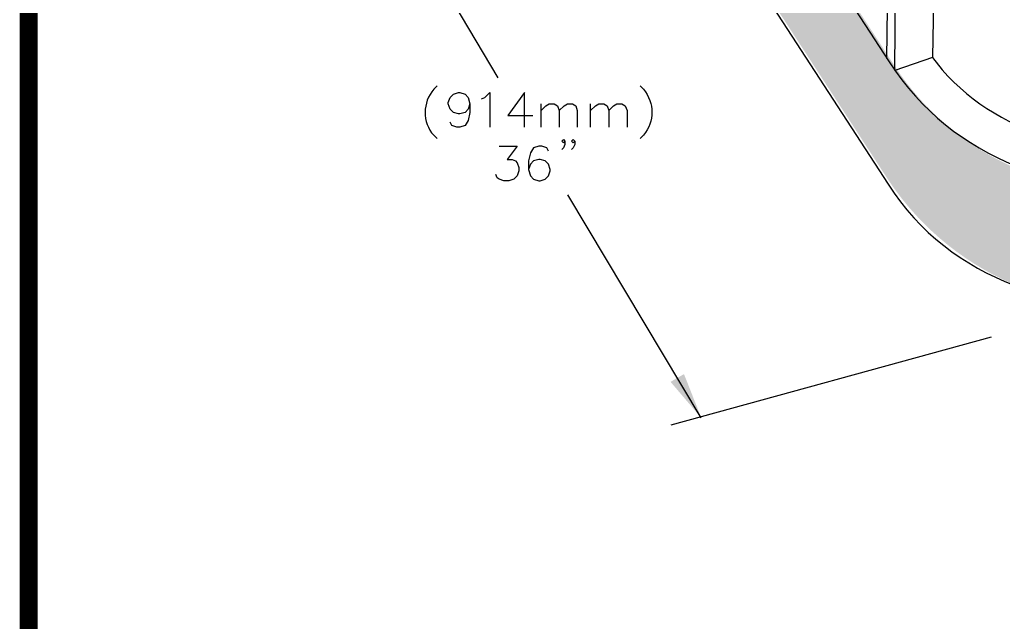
# Paper-space layout 'A-telMax Details' of a CAD drawing. Header units: metres. Extents: x 0 to 2556, y -256 to 559.
# Drawn here: x 444.9 to 499.9, y 55.4 to 89.1 of the extents above; entities that cross this region are included whole.
import ezdxf

# ---------------------------------------------------------------- set-up
doc = ezdxf.new("R2010")
doc.units = ezdxf.units.M
doc.header["$LTSCALE"] = 10
doc.header["$MEASUREMENT"] = 0
doc.layers.add('Details Drawings', color=7, linetype='Continuous')

# ---------------------------------------------------------------- blocks, each defined once
blk = doc.blocks.new('dGLB24x36')
blk.add_wipeout([(0, 0), (0.033, 136.083), (3.452, 143.492), (11.75, 146.933), (123.6, 146.933), (131.903, 143.519), (135.3, 135.667), (135.283, 10.817), (131.88, 3.409), (124.467, 0.017)])
h = blk.add_hatch(color=9)
h.dxf.hatch_style = 1
h.paths.add_polyline_path([(99.492, 52.05, 0.357086), (102.475, 55.5), (102.651, 61.996, -0.306292), (99.675, 58.667), (65.425, 50.033, -0.328215), (48.392, 56.417), (32.792, 80.333), (32.657, 81.19), (32.492, 74.8, 0.231366), (32.625, 73.717), (48.025, 50.067, 0.317862), (65.242, 43.417)])
at = {"const_width": 1, "flags": 128}
blk.add_lwpolyline([(135.283, 10.817), (135.317, 11.7), (135.317, 135.233), (135.283, 136.1, 0.373949), (124.483, 146.9), (123.6, 146.933), (11.75, 146.933), (10.867, 146.9, 0.369351), (0.033, 136.083), (0, 135.2), (0, 0), (123.583, 0), (124.467, 0.017, 0.37128)], format="xyb", close=True, dxfattribs=at)
at = {"color": 7, "lineweight": 25}
for points in [[(32.717, 80.517), (32.8, 80.083), (48.083, 56.65)], [(32.5, 74.517), (32.5, 74.2), (32.533, 73.9), (32.633, 73.467), (48.033, 49.817)], [(26.233, 55.767), (17.733, 70.05)], [(47.95, 56.833), (48.1, 68.1), (50.233, 68.65), (50.7, 68.5)], [(50.5, 56.9), (51.05, 56.217)], [(22.817, 55.317), (22.633, 55.133)], [(34.167, 55.317), (34.35, 55.133)], [(24.65, 54.3), (24.567, 54.017), (24.383, 53.833), (24.1, 53.75), (24.017, 53.75), (23.733, 53.833), (23.55, 54.017), (23.45, 54.3), (23.45, 54.383), (23.55, 54.667), (23.733, 54.85), (24.017, 54.95), (24.1, 54.95), (24.383, 54.85), (24.567, 54.667), (24.65, 54.3), (24.65, 53.833), (24.567, 53.383), (24.383, 53.1), (24.1, 53), (23.917, 53), (23.65, 53.1), (23.55, 53.283)], [(25.3, 54.583), (25.483, 54.667), (25.767, 54.95), (25.767, 53)], [(27.7, 53), (27.7, 54.95), (26.783, 53.65), (28.167, 53.65)], [(28.633, 53), (28.633, 54.3)], [(28.633, 53.933), (28.9, 54.2), (29.083, 54.3), (29.367, 54.3), (29.55, 54.2), (29.65, 53.933), (29.65, 53)], [(29.65, 53.933), (29.917, 54.2), (30.1, 54.3), (30.383, 54.3), (30.567, 54.2), (30.65, 53.933), (30.65, 53)], [(31.4, 53), (31.4, 54.3)], [(31.4, 53.933), (31.667, 54.2), (31.85, 54.3), (32.133, 54.3), (32.317, 54.2), (32.417, 53.933), (32.417, 53)], [(32.417, 53.933), (32.683, 54.2), (32.867, 54.3), (33.15, 54.3), (33.333, 54.2), (33.433, 53.933), (33.433, 53)], [(22.633, 52.55), (22.817, 52.367)], [(29.967, 52.217), (29.883, 52.133), (29.783, 52.217), (29.883, 52.317), (29.967, 52.217), (29.967, 52.033), (29.883, 51.85), (29.783, 51.767)], [(30.517, 52.217), (30.433, 52.133), (30.333, 52.217), (30.433, 52.317), (30.517, 52.217), (30.517, 52.033), (30.433, 51.85), (30.333, 51.767)], [(34.35, 52.55), (34.167, 52.367)], [(26.283, 51.95), (27.3, 51.95), (26.733, 51.2), (27.017, 51.2), (27.2, 51.117), (27.3, 51.017), (27.383, 50.75), (27.383, 50.567), (27.3, 50.283), (27.117, 50.1), (26.833, 50), (26.55, 50), (26.283, 50.1), (26.183, 50.183), (26.1, 50.367)], [(29.05, 51.667), (28.95, 51.85), (28.683, 51.95), (28.5, 51.95), (28.217, 51.85), (28.033, 51.567), (27.933, 51.117), (27.933, 50.65), (28.033, 50.283), (28.217, 50.1), (28.5, 50), (28.583, 50), (28.867, 50.1), (29.05, 50.283), (29.133, 50.567), (29.133, 50.65), (29.05, 50.933), (28.867, 51.117), (28.583, 51.2), (28.5, 51.2), (28.217, 51.117), (28.033, 50.933), (27.933, 50.65)], [(37.583, 36.767), (30.133, 49.233)], [(53.783, 41.283), (35.883, 36.367)]]:
    blk.add_lwpolyline(points, dxfattribs=at)
blk.add_lwpolyline([(50.5, 56.9), (48.4, 56.167), (48.483, 67.95), (50.7, 68.5)], close=True, dxfattribs=at)
for points in [[(48.083, 56.65), (51.659, 51.122), (57.932, 49.066), (64.283, 49.633)], [(51.05, 56.217), (54.351, 52.325), (60.163, 51.178), (65, 51.883)], [(22.633, 55.133), (22.005, 54.377), (21.981, 53.3), (22.633, 52.55)], [(34.35, 55.133), (34.975, 54.317), (34.999, 53.361), (34.35, 52.55)], [(48.033, 49.817), (51.462, 44.394), (57.984, 42.477), (64.1, 43.017)]]:
    blk.add_open_spline(points, degree=3, dxfattribs=at)
at = {"color": 7, "lineweight": 25, "transparency": 33554559}
blk.add_solid([(36.617, 39.217), (37.583, 36.767), (35.867, 38.783)], dxfattribs=at)

psp = doc.layouts.new('A-telMax Details')

# ---------------------------------------------------------------- block references
at = {"layer": 'Details Drawings'}
psp.add_blockref('dGLB24x36', (445.448, 30.045), dxfattribs=at)

doc.saveas('drawing.dxf')
